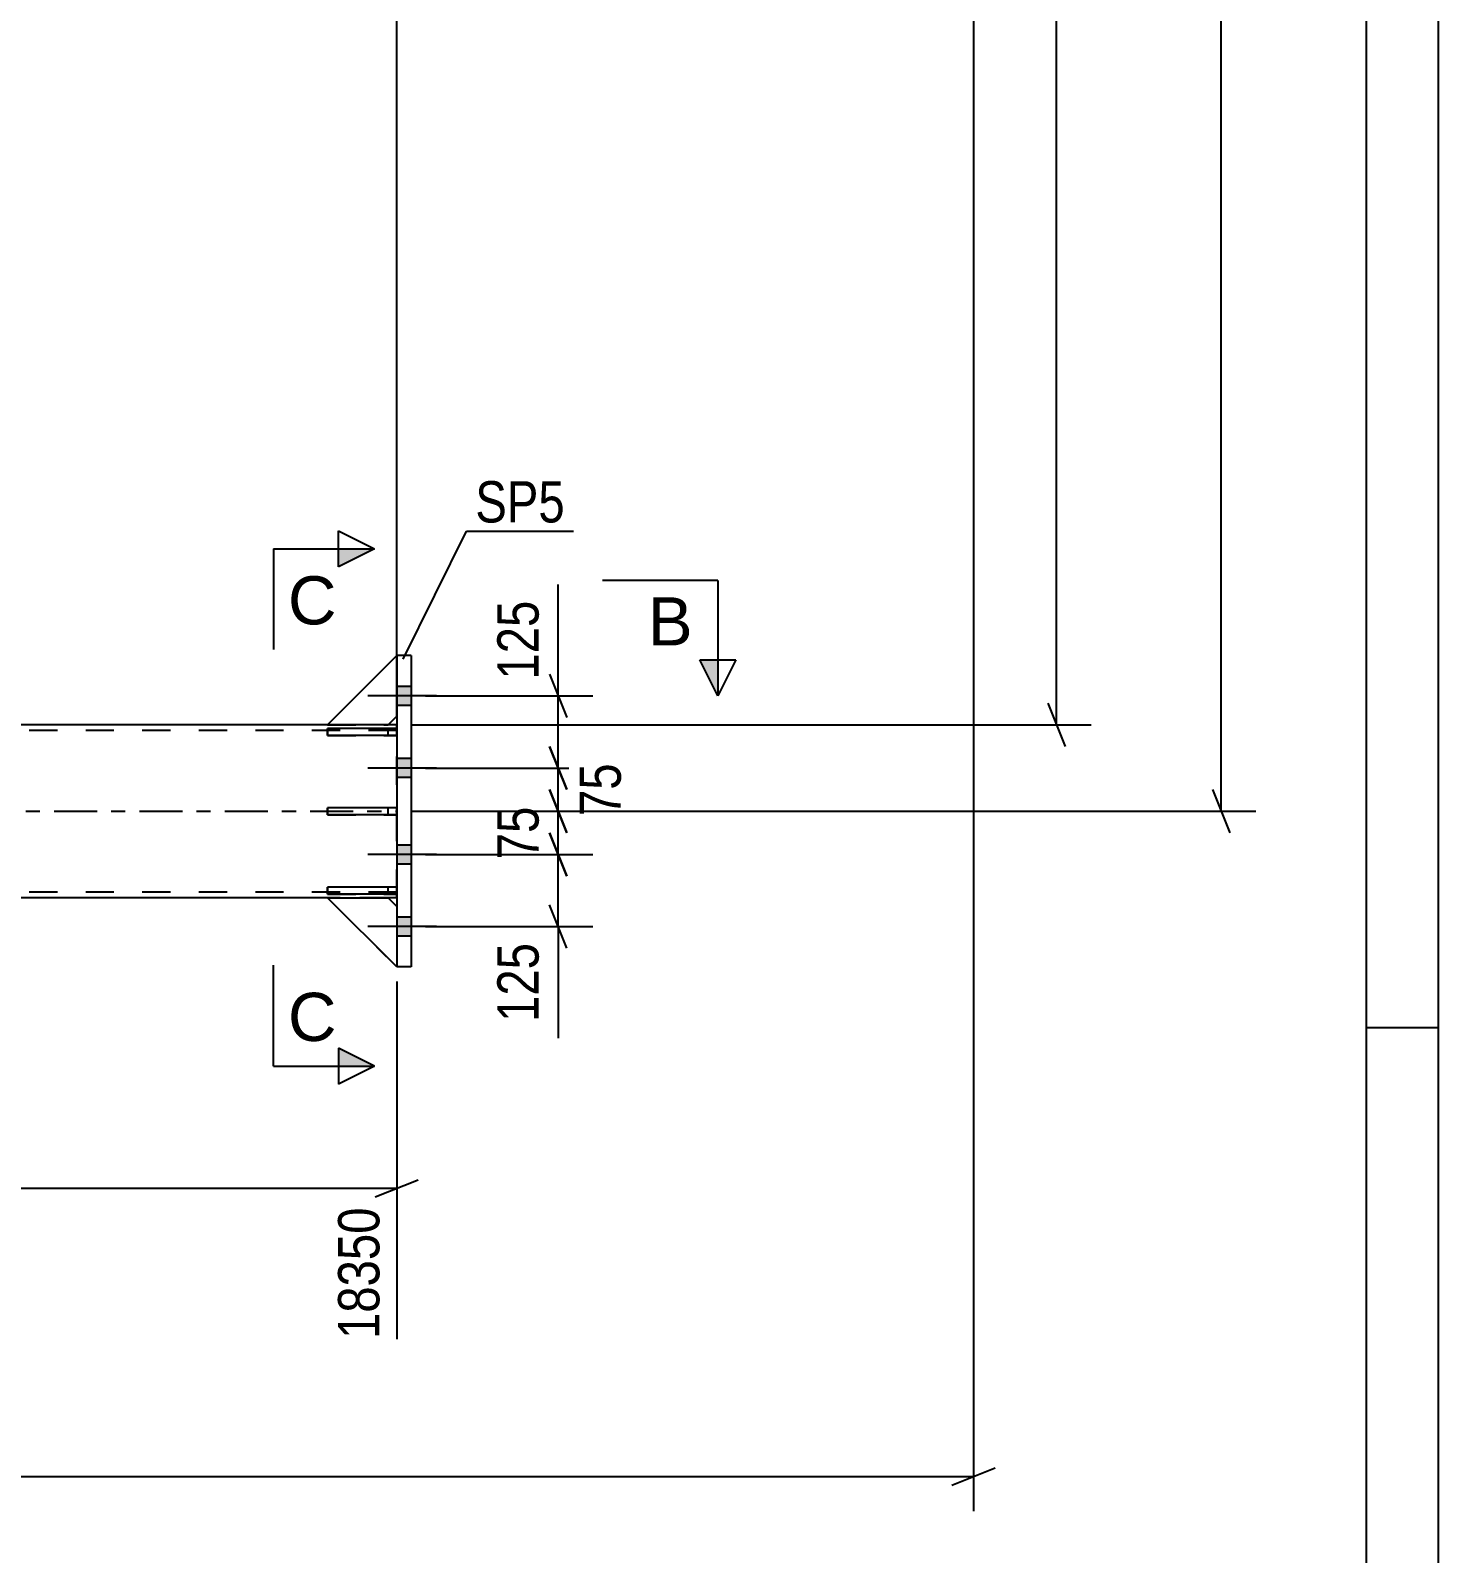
# Model space of a CAD drawing. Header units: millimetres. Extents: x -91 to 750, y -441 to 153.
# Drawn here: x 652.6 to 750.2, y -179.1 to -73.4 of the extents above; entities that cross this region are included whole.
import ezdxf

# ---------------------------------------------------------------- set-up
doc = ezdxf.new("R2010")
doc.units = ezdxf.units.MM
doc.linetypes.add('DXK_LINE_DOT2', pattern=[3.9198, 1.9599, -1.9599])
doc.linetypes.add('DXK_LINE_DOT3', pattern=[5.9187, 2.979, -0.9799, 0.9799, -0.9799])
doc.styles.add('Arial', font='ARIAL.TTF', dxfattribs={"height": 0.2})
doc.styles.add('Arial Narrow', font='ARIALN.TTF', dxfattribs={"height": 0.2})

# ---------------------------------------------------------------- blocks, each defined once
blk = doc.blocks.new('Unknown-761553909-1135')
at = {"color": 5, "linetype": 'Continuous'}
for p, q in [((750.23, -440.61), (750.23, 153.39)), ((745.23, -435.61), (745.23, 148.39)), ((750.23, -142.61), (745.23, -142.61))]:
    blk.add_line(p, q, dxfattribs=at)
blk = doc.blocks.new('Part-761553909-5079 - 4989')
at = {"color": 2, "linetype": 'Continuous'}
for p, q in [((673.2, -127.84), (673.2, -127.36)), ((678, -127.36), (673.2, -127.36)), ((678, -127.84), (678, -127.36)), ((678, -127.84), (673.2, -127.84))]:
    blk.add_line(p, q, dxfattribs=at)
at = {"color": 7, "linetype": 'DXK_LINE_DOT2'}
for p, q in [((677.4, -127.84), (677.4, -127.36)), ((678, -127.36), (678, -127.36)), ((678, -127.36), (678, -127.36)), ((678, -127.84), (678, -127.84)), ((678, -127.84), (678, -127.84))]:
    blk.add_line(p, q, dxfattribs=at)
blk = doc.blocks.new('Part-761553909-5128 - 4989')
at = {"color": 2, "linetype": 'Continuous'}
for p, q in [((679, -116.8), (678, -116.8)), ((678, -116.8), (678, -138.4)), ((679, -116.8), (679, -138.4)), ((679, -138.4), (678, -138.4))]:
    blk.add_line(p, q, dxfattribs=at)
blk = doc.blocks.new('Part-761553909-5076 - 4989')
at = {"color": 7, "linetype": 'DXK_LINE_DOT2'}
for p, q in [((678, -127.36), (673.2, -127.36)), ((673.2, -127.36), (673.2, -127.84)), ((677.4, -127.84), (677.4, -127.36)), ((678, -127.84), (678, -127.36)), ((673.2, -127.84), (678, -127.84))]:
    blk.add_line(p, q, dxfattribs=at)
blk = doc.blocks.new('Part-761553909-5077 - 4989')
at = {"color": 2, "linetype": 'Continuous'}
for p, q in [((673.2, -133.34), (673.2, -132.86)), ((678, -132.86), (673.2, -132.86)), ((678, -133.34), (678, -132.86)), ((678, -133.34), (673.2, -133.34))]:
    blk.add_line(p, q, dxfattribs=at)
at = {"color": 7, "linetype": 'DXK_LINE_DOT2'}
for p, q in [((677.4, -133.34), (677.4, -132.86)), ((678, -132.86), (678, -132.86)), ((678, -132.86), (678, -132.86)), ((678, -133.34), (678, -133.34)), ((678, -133.34), (678, -133.34))]:
    blk.add_line(p, q, dxfattribs=at)
blk = doc.blocks.new('Part-761553909-5078 - 4989')
at = {"color": 2, "linetype": 'Continuous'}
for p, q in [((673.2, -122.34), (673.2, -121.86)), ((678, -121.86), (673.2, -121.86)), ((678, -122.34), (673.2, -122.34)), ((678, -122.34), (678, -121.86))]:
    blk.add_line(p, q, dxfattribs=at)
at = {"color": 7, "linetype": 'DXK_LINE_DOT2'}
for p, q in [((677.4, -122.34), (677.4, -121.86)), ((678, -121.86), (678, -121.86)), ((678, -121.86), (678, -121.86)), ((678, -122.34), (678, -122.34)), ((678, -122.34), (678, -122.34))]:
    blk.add_line(p, q, dxfattribs=at)
blk = doc.blocks.new('Part-761553909-5315 - 4989')
at = {"color": 7, "linetype": 'DXK_LINE_DOT2'}
for p, q in [((678, -121.86), (673.2, -121.86)), ((673.2, -121.86), (673.2, -122.34)), ((673.2, -122.34), (678, -122.34)), ((677.4, -122.34), (677.4, -121.86)), ((678, -122.34), (678, -121.86))]:
    blk.add_line(p, q, dxfattribs=at)
blk = doc.blocks.new('Part-761553909-5316 - 4989')
at = {"color": 7, "linetype": 'DXK_LINE_DOT2'}
for p, q in [((678, -132.86), (673.2, -132.86)), ((673.2, -132.86), (673.2, -133.34)), ((677.4, -133.34), (677.4, -132.86)), ((678, -133.34), (678, -132.86)), ((673.2, -133.34), (678, -133.34))]:
    blk.add_line(p, q, dxfattribs=at)
blk = doc.blocks.new('Part-761553909-5319 - 4989')
at = {"color": 7, "linetype": 'DXK_LINE_DOT2'}
for p, q in [((673.2, -133.6), (677.4, -133.6)), ((678, -138.4), (673.2, -133.6)), ((677.4, -133.6), (678, -134.2)), ((678, -134.2), (678, -138.4))]:
    blk.add_line(p, q, dxfattribs=at)
blk = doc.blocks.new('Part-761553909-5322 - 4989')
at = {"color": 2, "linetype": 'Continuous'}
for p, q in [((673.2, -133.6), (677.4, -133.6)), ((678, -138.4), (673.2, -133.6)), ((677.4, -133.6), (678, -134.2))]:
    blk.add_line(p, q, dxfattribs=at)
at = {"color": 7, "linetype": 'DXK_LINE_DOT2'}
for p, q in [((678, -134.2), (678, -134.2)), ((678, -134.2), (678, -138.4)), ((678, -138.4), (678, -138.4))]:
    blk.add_line(p, q, dxfattribs=at)
blk = doc.blocks.new('Part-761553909-5325 - 4989')
at = {"color": 7, "linetype": 'DXK_LINE_DOT2'}
for p, q in [((678, -116.8), (673.2, -121.6)), ((678, -121), (678, -116.8)), ((677.4, -121.6), (678, -121)), ((673.2, -121.6), (677.4, -121.6))]:
    blk.add_line(p, q, dxfattribs=at)
blk = doc.blocks.new('Part-761553909-5328 - 4989')
at = {"color": 2, "linetype": 'Continuous'}
for p, q in [((678, -116.8), (673.2, -121.6)), ((678, -116.8), (678, -116.8)), ((678, -121), (677.4, -121.6)), ((677.4, -121.6), (673.2, -121.6))]:
    blk.add_line(p, q, dxfattribs=at)
at = {"color": 7, "linetype": 'DXK_LINE_DOT2'}
for q in [(678, -116.8), (678, -121), (678, -121)]:
    blk.add_line((678, -121), q, dxfattribs=at)
blk = doc.blocks.new('Part-761553909-5344 - 4989')
at = {"color": 7, "linetype": 'DXK_LINE_DOT2'}
for p, q in [((678, -122), (-56, -122)), ((678, -121.6), (88.48, -121.6)), ((678, -133.6), (678, -121.6)), ((678, -133.2), (-56, -133.2)), ((678, -133.6), (-37.15, -133.6)), ((677.4, -133.6), (673.2, -133.6))]:
    blk.add_line(p, q, dxfattribs=at)
at = {"color": 2, "linetype": 'Continuous'}
for p, q in [((678, -121.6), (216.6, -121.6)), ((673.2, -133.6), (465.5, -133.6)), ((678, -133.6), (677.4, -133.6))]:
    blk.add_line(p, q, dxfattribs=at)
at = {"color": 7, "linetype": 'DXK_LINE_DOT3'}
blk.add_line((-56, -127.6), (678, -127.6), dxfattribs=at)
blk = doc.blocks.new('Bolt-761553909-5414 - 4989')
at = {"linetype": 'Continuous'}
for points in [[(678, -118.94), (678, -120.26), (679, -120.26), (679, -118.94)], [(678, -118.94), (678, -120.26), (679, -120.26), (679, -118.94)], [(678, -118.94), (678, -120.26), (679, -120.26), (679, -118.94)], [(678, -123.94), (678, -125.26), (679, -125.26), (679, -123.94)], [(678, -123.94), (678, -125.26), (679, -125.26), (679, -123.94)], [(678, -129.94), (678, -131.26), (679, -131.26), (679, -129.94)], [(678, -129.94), (678, -131.26), (679, -131.26), (679, -129.94)], [(678, -134.94), (678, -136.26), (679, -136.26), (679, -134.94)], [(678, -134.94), (678, -136.26), (679, -136.26), (679, -134.94)], [(678, -134.94), (678, -136.26), (679, -136.26), (679, -134.94)]]:
    blk.add_hatch(color=1, dxfattribs=at).paths.add_polyline_path(points)
at = {"color": 1, "linetype": 'Continuous'}
for p, q in [((679, -118.94), (678, -118.94)), ((679, -118.94), (678, -118.94)), ((679, -118.94), (678, -118.94)), ((680.76, -119.6), (676, -119.6)), ((680.76, -119.6), (676, -119.6)), ((680.76, -119.6), (676, -119.6)), ((679, -120.26), (678, -120.26)), ((679, -120.26), (678, -120.26)), ((679, -120.26), (678, -120.26)), ((680.76, -124.6), (676, -124.6)), ((680.76, -124.6), (676, -124.6)), ((679, -123.94), (678, -123.94)), ((679, -123.94), (678, -123.94)), ((679, -125.26), (678, -125.26)), ((679, -125.26), (678, -125.26)), ((680.76, -130.6), (676, -130.6)), ((680.76, -130.6), (676, -130.6)), ((679, -129.94), (678, -129.94)), ((679, -129.94), (678, -129.94)), ((679, -131.26), (678, -131.26)), ((679, -131.26), (678, -131.26)), ((679, -134.94), (678, -134.94)), ((679, -134.94), (678, -134.94)), ((679, -134.94), (678, -134.94)), ((680.76, -135.6), (676, -135.6)), ((680.76, -135.6), (676, -135.6)), ((680.76, -135.6), (676, -135.6)), ((679, -136.26), (678, -136.26)), ((679, -136.26), (678, -136.26)), ((679, -136.26), (678, -136.26))]:
    blk.add_line(p, q, dxfattribs=at)
blk = doc.blocks.new('StraightDimension-761553909-6388 - 4989')
at = {"color": 7, "linetype": 'Continuous'}
for p, q in [((718, -7), (718, -70.36)), ((678, -120.6), (678, -65.11)), ((679.5, -67.36), (676.5, -68.56)), ((716.5, -68.56), (719.5, -67.36)), ((678, -67.96), (718, -67.96))]:
    blk.add_line(p, q, dxfattribs=at)
at = {"color": 0}
blk.add_wipeout([(702.26, -67.21), (702.26, -63.01), (693.74, -63.01), (693.74, -67.21)], dxfattribs=at)
at = {"color": 3, "style": 'Arial Narrow'}
blk.add_text('1000', height=2.863, dxfattribs=at).set_placement((694.34, -66.61))
blk = doc.blocks.new('StraightDimension-761553909-5670 - 4989')
at = {"color": 7, "linetype": 'Continuous'}
for p, q in [((689.19, -119.6), (689.19, -111.87)), ((689.19, -119.6), (689.19, -111.87)), ((688.59, -118.1), (689.79, -121.1)), ((680, -119.6), (691.59, -119.6)), ((689.19, -124.6), (689.19, -119.6)), ((689.79, -126.1), (688.59, -123.1)), ((680, -124.6), (691.59, -124.6))]:
    blk.add_line(p, q, dxfattribs=at)
at = {"color": 0}
blk.add_wipeout([(688.44, -112.39), (684.24, -112.39), (684.24, -119.07), (688.44, -119.07)], dxfattribs=at)
at = {"color": 3, "style": 'Arial Narrow'}
blk.add_text('125', height=2.863, rotation=90.0002, dxfattribs=at).set_placement((687.84, -118.47))
blk = doc.blocks.new('StraightDimension-761553909-5680 - 4989')
at = {"color": 7, "linetype": 'Continuous'}
for p, q in [((688.59, -123.1), (689.79, -126.1)), ((680, -124.6), (692.04, -124.6)), ((689.19, -127.6), (689.19, -124.6)), ((689.79, -129.1), (688.59, -126.1)), ((679, -127.6), (692.04, -127.6))]:
    blk.add_line(p, q, dxfattribs=at)
at = {"color": 0}
blk.add_wipeout([(694.14, -123.67), (689.94, -123.67), (689.94, -128.53), (694.14, -128.53)], dxfattribs=at)
at = {"color": 3, "style": 'Arial Narrow'}
blk.add_text('75', height=2.863, rotation=90.0002, dxfattribs=at).set_placement((693.54, -127.93))
blk = doc.blocks.new('StraightDimension-761553909-5689 - 4989')
at = {"color": 7, "linetype": 'Continuous'}
for p, q in [((688.59, -126.1), (689.79, -129.1)), ((679, -127.6), (691.59, -127.6)), ((689.19, -130.6), (689.19, -127.6)), ((689.79, -132.1), (688.59, -129.1)), ((680, -130.6), (691.59, -130.6))]:
    blk.add_line(p, q, dxfattribs=at)
at = {"color": 0}
blk.add_wipeout([(688.44, -126.67), (684.24, -126.67), (684.24, -131.53), (688.44, -131.53)], dxfattribs=at)
at = {"color": 3, "style": 'Arial Narrow'}
blk.add_text('75', height=2.863, rotation=90.0002, dxfattribs=at).set_placement((687.84, -130.93))
blk = doc.blocks.new('StraightDimension-761553909-5698 - 4989')
at = {"color": 7, "linetype": 'Continuous'}
for p, q in [((688.59, -129.1), (689.79, -132.1)), ((680, -130.6), (691.59, -130.6)), ((689.19, -135.6), (689.19, -130.6)), ((689.79, -137.1), (688.59, -134.1)), ((680, -135.6), (691.59, -135.6)), ((689.19, -135.6), (689.19, -143.33)), ((689.19, -135.6), (689.19, -143.33))]:
    blk.add_line(p, q, dxfattribs=at)
at = {"color": 0}
blk.add_wipeout([(688.44, -136.12), (684.24, -136.12), (684.24, -142.81), (688.44, -142.81)], dxfattribs=at)
at = {"color": 3, "style": 'Arial Narrow'}
blk.add_text('125', height=2.863, rotation=90.0002, dxfattribs=at).set_placement((687.84, -142.21))
blk = doc.blocks.new('StraightDimension-761553909-6184 - 4989')
at = {"color": 7, "linetype": 'Continuous'}
for p, q in [((724.34, -7.5), (723.14, -4.5)), ((719, -6), (726.14, -6)), ((723.74, -121.6), (723.74, -6)), ((723.14, -120.1), (724.34, -123.1)), ((679, -121.6), (726.14, -121.6))]:
    blk.add_line(p, q, dxfattribs=at)
at = {"color": 0}
blk.add_wipeout([(722.99, -59.54), (718.79, -59.54), (718.79, -68.06), (722.99, -68.06)], dxfattribs=at)
at = {"color": 3, "style": 'Arial Narrow'}
blk.add_text('2890', height=2.863, rotation=90.0002, dxfattribs=at).set_placement((722.39, -67.46))
blk = doc.blocks.new('StraightDimension-761553909-6260 - 4989')
at = {"color": 7, "linetype": 'Continuous'}
for p, q in [((718, -7), (718, -176.13)), ((716.5, -174.33), (719.5, -173.13)), ((-56, -173.73), (718, -173.73))]:
    blk.add_line(p, q, dxfattribs=at)
blk = doc.blocks.new('StraightDimension-761553909-6271 - 4989')
at = {"color": 7, "linetype": 'Continuous'}
for p, q in [((735.76, -1.5), (734.56, 1.5)), ((719, 0), (737.56, 0)), ((735.16, -127.6), (735.16, 0)), ((734.56, -126.1), (735.76, -129.1)), ((679, -127.6), (737.56, -127.6))]:
    blk.add_line(p, q, dxfattribs=at)
at = {"color": 0}
blk.add_wipeout([(734.41, -59.54), (730.21, -59.54), (730.21, -68.06), (734.41, -68.06)], dxfattribs=at)
at = {"color": 3, "style": 'Arial Narrow'}
blk.add_text('3190', height=2.863, rotation=90.0002, dxfattribs=at).set_placement((733.81, -67.46))
blk = doc.blocks.new('StraightDimension-761553909-10833 - 4989')
at = {"color": 7, "linetype": 'Continuous'}
for p, q in [((678, -139.4), (678, -164.2)), ((676.5, -154.35), (679.5, -153.15)), ((581.64, -153.75), (678, -153.75))]:
    blk.add_line(p, q, dxfattribs=at)
at = {"color": 0, "linetype": 'Continuous'}
blk.add_wipeout([(677.4, -154.45), (673.2, -154.45), (673.2, -164.8), (677.4, -164.8)], dxfattribs=at)
at = {"color": 3, "linetype": 'Continuous', "style": 'Arial Narrow'}
blk.add_text('18350', height=2.863, rotation=90.0002, dxfattribs=at).set_placement((676.8, -164.2))
blk = doc.blocks.new('Mark-761553909-5124 - 4989')
at = {"color": 30, "linetype": 'Continuous'}
for p, q in [((678.44, -117.04), (682.85, -108.17)), ((682.85, -108.17), (690.26, -108.17))]:
    blk.add_line(p, q, dxfattribs=at)
at = {"color": 0}
blk.add_wipeout([(689.66, -107.57), (689.66, -104.57), (683.45, -104.57), (683.45, -107.57)], dxfattribs=at)
blk.add_wipeout([(689.66, -107.57), (689.66, -104.57), (683.45, -104.57), (683.45, -107.57)], dxfattribs=at)
at = {"color": 3, "style": 'Arial Narrow'}
blk.add_text('SP5', height=2.863, dxfattribs=at).set_placement((683.45, -107.57))
blk = doc.blocks.new('SectionMark-761553909-6510 - 4989')
at = {"color": 6, "linetype": 'Continuous'}
for p, q in [((673.96, -108.14), (676.46, -109.39)), ((669.46, -109.39), (669.46, -116.39)), ((669.46, -109.39), (676.46, -109.39)), ((669.46, -145.28), (669.46, -138.28)), ((669.46, -145.28), (676.46, -145.28)), ((676.46, -145.28), (673.96, -146.53))]:
    blk.add_line(p, q, dxfattribs=at)
at = {"color": 0, "linetype": 'Continuous'}
for points in [[(673.83, -114.64), (673.83, -111.14), (670.46, -111.14), (670.46, -114.64)], [(673.83, -143.53), (673.83, -140.03), (670.46, -140.03), (670.46, -143.53)]]:
    blk.add_wipeout(points, dxfattribs=at)
at = {"linetype": 'Continuous'}
for points in [[(673.96, -110.64), (673.96, -109.39), (676.46, -109.39)], [(673.96, -145.28), (673.96, -144.03), (676.46, -145.28)]]:
    blk.add_hatch(color=6, dxfattribs=at).paths.add_polyline_path(points)
at = {"color": 6, "linetype": 'Continuous'}
for p, q in [((673.96, -110.64), (673.96, -108.14)), ((676.46, -109.39), (673.96, -110.64)), ((676.46, -145.28), (673.96, -144.03)), ((673.96, -144.03), (673.96, -146.53))]:
    blk.add_line(p, q, dxfattribs=at)
at = {"color": 3, "linetype": 'Continuous', "style": 'Arial'}
for p in [(670.46, -114.64), (670.46, -143.53)]:
    blk.add_text('C', height=3.34, dxfattribs=at).set_placement(p)
blk = doc.blocks.new('SectionMark-761553909-6502 - 4989')
at = {"linetype": 'Continuous'}
blk.add_hatch(color=6, dxfattribs=at).paths.add_polyline_path([(699.02, -117.1), (700.27, -117.1), (700.27, -119.6)])
at = {"color": 6, "linetype": 'Continuous'}
for p, q in [((700.27, -111.6), (692.27, -111.6)), ((700.27, -111.6), (700.27, -119.6)), ((699.02, -117.1), (701.52, -117.1)), ((700.27, -119.6), (699.02, -117.1)), ((701.52, -117.1), (700.27, -119.6))]:
    blk.add_line(p, q, dxfattribs=at)
at = {"color": 0, "linetype": 'Continuous'}
blk.add_wipeout([(698.52, -116.1), (698.52, -112.6), (695.41, -112.6), (695.41, -116.1)], dxfattribs=at)
at = {"color": 3, "linetype": 'Continuous', "style": 'Arial'}
blk.add_text('B', height=3.34, dxfattribs=at).set_placement((695.41, -116.1))

msp = doc.modelspace()

# ---------------------------------------------------------------- block references
for name in ['Unknown-761553909-1135', 'Part-761553909-5325 - 4989', 'Part-761553909-5328 - 4989', 'Part-761553909-5128 - 4989', 'Bolt-761553909-5414 - 4989', 'Part-761553909-5344 - 4989', 'Part-761553909-5078 - 4989', 'Part-761553909-5315 - 4989', 'Part-761553909-5079 - 4989', 'Part-761553909-5076 - 4989', 'Part-761553909-5077 - 4989', 'Part-761553909-5316 - 4989', 'Part-761553909-5319 - 4989', 'Part-761553909-5322 - 4989']:
    msp.add_blockref(name, (0, 0))

# ---------------------------------------------------------------- next in the draw order: block references
msp.add_blockref('StraightDimension-761553909-6388 - 4989', (0, 0))

# ---------------------------------------------------------------- next in the draw order: block references
msp.add_blockref('StraightDimension-761553909-5670 - 4989', (0, 0))

# ---------------------------------------------------------------- next in the draw order: block references
msp.add_blockref('StraightDimension-761553909-5680 - 4989', (0, 0))

# ---------------------------------------------------------------- next in the draw order: block references
for name in ['StraightDimension-761553909-6184 - 4989', 'StraightDimension-761553909-5689 - 4989']:
    msp.add_blockref(name, (0, 0))

# ---------------------------------------------------------------- next in the draw order: block references
msp.add_blockref('StraightDimension-761553909-5698 - 4989', (0, 0))

# ---------------------------------------------------------------- next in the draw order: block references
msp.add_blockref('StraightDimension-761553909-6260 - 4989', (0, 0))

# ---------------------------------------------------------------- next in the draw order: block references
msp.add_blockref('StraightDimension-761553909-6271 - 4989', (0, 0))

# ---------------------------------------------------------------- next in the draw order: block references
for name in ['Mark-761553909-5124 - 4989', 'StraightDimension-761553909-10833 - 4989']:
    msp.add_blockref(name, (0, 0))

# ---------------------------------------------------------------- next in the draw order: block references
msp.add_blockref('SectionMark-761553909-6510 - 4989', (0, 0))

# ---------------------------------------------------------------- next in the draw order: block references
msp.add_blockref('SectionMark-761553909-6502 - 4989', (0, 0))

doc.saveas('drawing.dxf')
